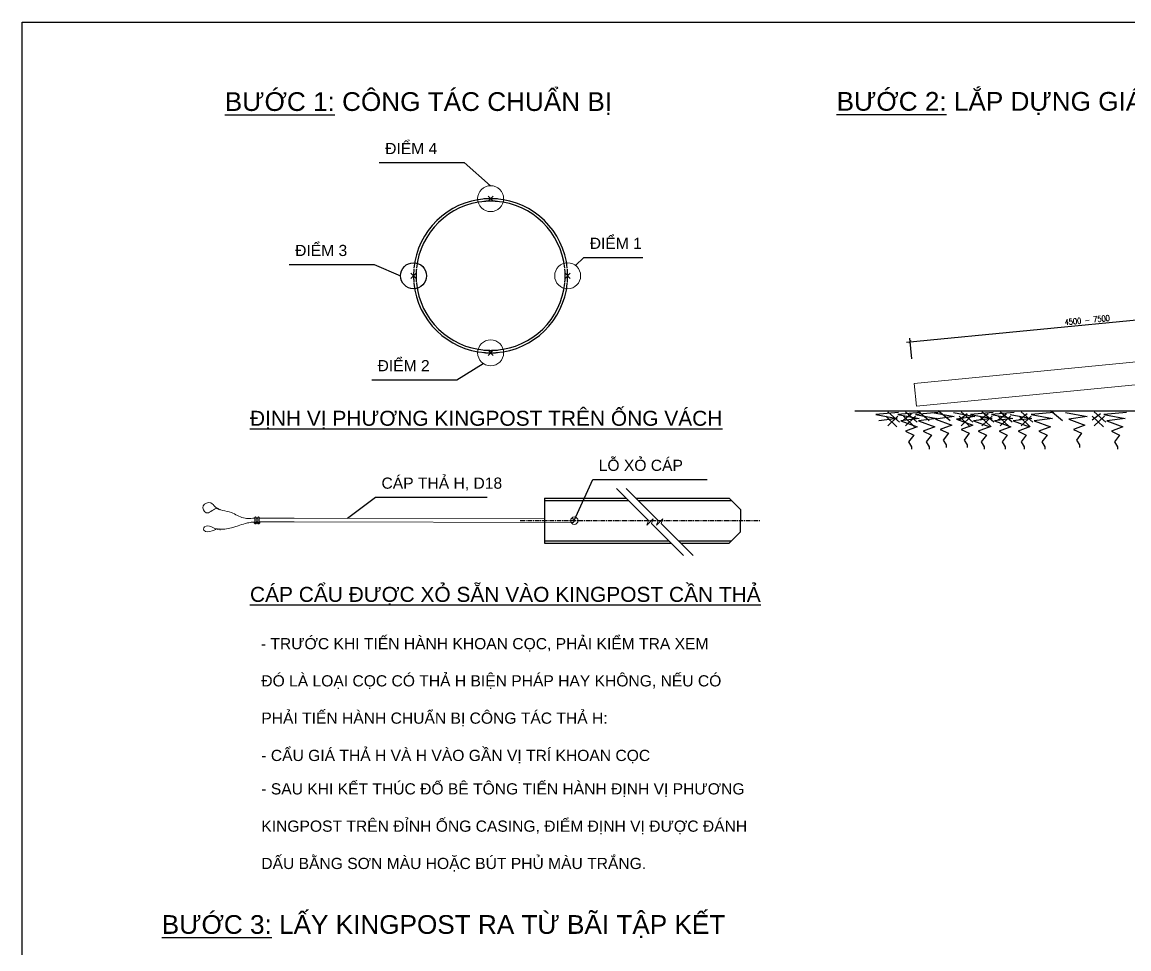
# Model space of a CAD drawing. Header units: millimetres. Extents: x -346728 to 1320345, y -537202 to -385966.
# Drawn here: x 1169353 to 1199744, y -430809 to -405371 of the extents above; entities that cross this region are included whole.
import ezdxf

# ---------------------------------------------------------------- set-up
doc = ezdxf.new("R2010")
doc.units = ezdxf.units.MM
doc.header["$LTSCALE"] = 100
doc.linetypes.add('CENTER', pattern=[2, 1.25, -0.25, 0.25, -0.25])
doc.linetypes.add('HIDDEN', pattern=[9.525, 6.35, -3.175])
for name, color, linetype in [('8', 8, 'CENTER'), ('A-TEXT', 7, 'Continuous'), ('COT-THEP', 1, 'Continuous'), ('hiden', 8, 'HIDDEN'), ('ONGVACH', 5, 'Continuous'), ('X1326_COL_B4$0$CS', 253, 'Continuous')]:
    doc.layers.add(name, color=color, linetype=linetype)
doc.layers.add('CHU', color=8, linetype='Continuous', lineweight=25)
doc.layers.add('cua', color=44, linetype='Continuous', lineweight=13)
doc.styles.add('romans.shx', font='romans.shx', dxfattribs={"width": 0.75, "bigfont": 'vns.shx'})
doc.styles.add('T1', font='VHARIAL.TTF')
doc.styles.add('VnArialH', font='VHARIAL.TTF')
doc.dimstyles.new('BPTC-120', dxfattribs={"dimscale": 80, "dimtxt": 2, "dimasz": 1, "dimexe": 1.2, "dimexo": 0, "dimgap": 0.5, "dimtad": 1, "dimdec": 0, "dimzin": 0, "dimdsep": 46, "dimtxsty": 'romans.shx', "dimblk": 'ARCHTICK', "dimcen": 0.09, "dimdle": 1.2, "dimclrd": 8, "dimclre": 8, "dimclrt": 3, "dimadec": 0, "dimazin": 0, "dimtfac": 1, "dimtdec": 0, "dimtix": 1, "dimtofl": 0, "dimtmove": 0, "dimatfit": 3, "dimfxl": 1, "dimtolj": 1, "dimtzin": 0, "dimarcsym": 0})

# ---------------------------------------------------------------- blocks, each defined once
blk = doc.blocks.new('jdhssdhhgsg')
at = {"layer": 'cua'}
for p, q in [((1275082, -387598), (1275223, -387457)), ((1275223, -387598), (1275082, -387457))]:
    blk.add_line(p, q, dxfattribs=at)
blk = doc.blocks.new('bakjbfahfak')
at = {"layer": 'hiden'}
for radius, start, end in [(2067, 85.0087, 95.0123), (2000, 84.8406, 95.1811), (2067, 174.9877, 184.9913), (2000, 174.8189, 185.1594), (2000, 354.8406, 5.1811), (2067, 355.0087, 5.0123), (2000, 264.8189, 275.1594), (2067, 264.9877, 274.9913)]:
    blk.add_arc((1286978, -390533), radius, start, end, dxfattribs=at)
at = {"layer": 'ONGVACH', "color": 7}
for radius, start, end in [(2067, 94.1611, 174.448), (2000, 94.3012, 174.2608), (2067, 185.552, 265.8389), (2000, 185.7392, 265.6988), (2000, 274.3012, 354.2608), (2067, 274.1611, 354.448)]:
    blk.add_arc((1286978, -390533), radius, start, end, dxfattribs=at)
blk = doc.blocks.new('gsngskngksngsk')
at = {"layer": 'ONGVACH', "color": 7}
for radius, start, end in [(2067, 5.552, 85.8389), (2000, 5.7392, 85.6988)]:
    blk.add_arc((1286978, -390533), radius, start, end, dxfattribs=at)
at = {"layer": 'cua'}
blk.add_blockref('bakjbfahfak', (0, 0), dxfattribs=at)
blk = doc.blocks.new('_ArchTick')
at = {"color": 0, "linetype": 'ByBlock', "const_width": 0.15}
blk.add_lwpolyline([(-0.5, -0.5), (0.5, 0.5)], dxfattribs=at)
blk = doc.blocks.new('*D698')
at = {"layer": 'DEFPOINTS', "color": 0, "linetype": 'ByBlock', "ltscale": 8, "transparency": 16777216}
for p in [(1203488, -413197), (1203534, -413671), (1193783, -414617)]:
    blk.add_point(p, dxfattribs=at)
at = {"layer": 'X1326_COL_B4$0$CS', "color": 8, "linetype": 'ByBlock', "lineweight": -2, "ltscale": 8, "transparency": 16777216}
for p, q in [((1193642, -414152), (1203583, -413187)), ((1203534, -413671), (1203478, -413101)), ((1193783, -414617), (1193728, -414047))]:
    blk.add_line(p, q, dxfattribs=at)
at = {"layer": 'X1326_COL_B4$0$CS', "color": 8, "linetype": 'ByBlock', "lineweight": -2, "ltscale": 8, "transparency": 16777216, "xscale": 80, "yscale": 80, "zscale": 80}
for p, rotation in [((1203488, -413197), 5.541756770077524), ((1193737, -414143), 185.5417567700775)]:
    blk.add_blockref('_ArchTick', p, dxfattribs=dict(at, rotation=rotation))
at = {"layer": 'X1326_COL_B4$0$CS', "color": 3, "linetype": 'ByBlock', "ltscale": 8, "transparency": 16777216, "insert": (1198601, -413550), "char_height": 160, "attachment_point": 5, "rotation": 5.5418, "style": 'romans.shx'}
blk.add_mtext('\\A1;4500 - 7500', dxfattribs=at)
blk = doc.blocks.new('LVL-KHUNGTEN')
blk.add_lwpolyline([(61073, 41093), (119124, 41093), (119124, 62), (61073, 62)], close=True)
at = {"layer": 'DEFPOINTS'}
for p, q in [((61073, 41093), (119124, 41093)), ((61073, 62), (61073, 41093))]:
    blk.add_line(p, q, dxfattribs=at)

msp = doc.modelspace()

# ---------------------------------------------------------------- linework, layer by layer
at = {"color": 8}
for p, q in [((1193417.4, -416083.6, 0), (1192793, -416142.5, 0)), ((1192793, -416142.5, 0), (1193382.1, -416248.5, 0)), ((1193382.1, -416248.5, 0), (1192875.5, -416319.1, 0)), ((1193404.3, -416183.3, 0), (1193123.3, -416450.1, 0)), ((1194023.9, -416083.6, 0), (1193399.5, -416142.5, 0)), ((1193399.5, -416142.5, 0), (1193988.6, -416248.5, 0)), ((1193988.6, -416248.5, 0), (1193482, -416319.1, 0)), ((1193482, -416319.1, 0), (1193929.7, -416483.9, 0)), ((1193777.1, -416127.1, 0), (1193552.3, -416295.6, 0)), ((1193889.5, -416183.3, 0), (1193608.5, -416450.1, 0)), ((1194509.2, -416083.6, 0), (1193884.7, -416142.5, 0)), ((1193884.7, -416142.5, 0), (1194473.8, -416248.5, 0)), ((1194473.8, -416248.5, 0), (1193967.2, -416319.1, 0)), ((1193967.2, -416319.1, 0), (1194414.9, -416483.9, 0)), ((1194353.7, -416090.5, 0), (1194942.8, -416196.5, 0)), ((1194942.8, -416196.5, 0), (1194436.2, -416267.1, 0)), ((1194436.2, -416267.1, 0), (1194883.9, -416432, 0)), ((1194925.3, -416090.5, 0), (1195514.3, -416196.5, 0)), ((1195514.3, -416196.5, 0), (1195007.8, -416267.1, 0)), ((1195007.8, -416267.1, 0), (1195455.4, -416432, 0)), ((1195305.7, -416127.1, 0), (1195080.9, -416295.6, 0)), ((1195418.1, -416183.3, 0), (1195137.1, -416450.1, 0)), ((1196021.8, -416083.6, 0), (1195397.3, -416142.5, 0)), ((1195397.3, -416142.5, 0), (1195986.4, -416248.5, 0)), ((1195986.4, -416248.5, 0), (1195479.8, -416319.1, 0)), ((1195479.8, -416319.1, 0), (1195927.5, -416483.9, 0)), ((1195877.3, -416127.1, 0), (1195652.4, -416295.6, 0)), ((1195989.7, -416183.3, 0), (1195708.6, -416450.1, 0)), ((1196593.3, -416083.6, 0), (1195968.9, -416142.5, 0)), ((1195968.9, -416142.5, 0), (1196557.9, -416248.5, 0)), ((1196557.9, -416248.5, 0), (1196051.4, -416319.1, 0)), ((1196051.4, -416319.1, 0), (1196499, -416483.9, 0)), ((1196381.5, -416127.1, 0), (1196156.7, -416295.6, 0)), ((1196493.9, -416183.3, 0), (1196212.9, -416450.1, 0)), ((1196489.1, -416142.5, 0), (1197078.2, -416248.5, 0)), ((1197078.2, -416248.5, 0), (1196571.6, -416319.1, 0)), ((1196571.6, -416319.1, 0), (1197019.3, -416483.9, 0)), ((1196953, -416127.1, 0), (1196728.2, -416295.6, 0)), ((1197065.4, -416183.3, 0), (1196784.4, -416450.1, 0)), ((1197685, -416083.6, 0), (1197060.6, -416142.5, 0)), ((1197060.6, -416142.5, 0), (1197649.7, -416248.5, 0)), ((1197649.7, -416248.5, 0), (1197143.1, -416319.1, 0)), ((1197143.1, -416319.1, 0), (1197590.8, -416483.9, 0)), ((1198008.9, -416090.5, 0), (1198598, -416196.5, 0)), ((1198598, -416196.5, 0), (1198091.4, -416267.1, 0)), ((1198091.4, -416267.1, 0), (1198539.1, -416432, 0)), ((1198960.9, -416127.1, 0), (1198736.1, -416295.6, 0)), ((1199073.3, -416183.3, 0), (1198792.3, -416450.1, 0)), ((1199677, -416083.6, 0), (1199052.6, -416142.5, 0)), ((1199052.6, -416142.5, 0), (1199641.6, -416248.5, 0)), ((1199641.6, -416248.5, 0), (1199135, -416319.1, 0)), ((1199135, -416319.1, 0), (1199582.7, -416483.9, 0)), ((1193929.7, -416483.9, 0), (1193611.6, -416601.7, 0)), ((1193611.6, -416601.7, 0), (1193835.4, -416707.6, 0)), ((1194414.9, -416483.9, 0), (1194096.8, -416601.7, 0)), ((1194096.8, -416601.7, 0), (1194320.7, -416707.6, 0)), ((1194883.9, -416432, 0), (1194565.8, -416549.7, 0)), ((1194565.8, -416549.7, 0), (1194789.7, -416655.7, 0)), ((1194789.7, -416655.7, 0), (1194648.3, -416844, 0)), ((1195455.4, -416432, 0), (1195137.3, -416549.7, 0)), ((1195137.3, -416549.7, 0), (1195361.2, -416655.7, 0)), ((1195361.2, -416655.7, 0), (1195219.8, -416844, 0)), ((1195927.5, -416483.9, 0), (1195609.4, -416601.7, 0)), ((1195609.4, -416601.7, 0), (1195833.3, -416707.6, 0)), ((1196499, -416483.9, 0), (1196180.9, -416601.7, 0)), ((1196180.9, -416601.7, 0), (1196404.8, -416707.6, 0)), ((1197019.3, -416483.9, 0), (1196701.2, -416601.7, 0)), ((1196701.2, -416601.7, 0), (1196925, -416707.6, 0)), ((1197590.8, -416483.9, 0), (1197272.7, -416601.7, 0)), ((1197272.7, -416601.7, 0), (1197496.5, -416707.6, 0)), ((1198539.1, -416432, 0), (1198221, -416549.7, 0)), ((1198221, -416549.7, 0), (1198444.9, -416655.7, 0)), ((1198444.9, -416655.7, 0), (1198303.5, -416844, 0)), ((1199582.7, -416483.9, 0), (1199264.6, -416601.7, 0)), ((1199264.6, -416601.7, 0), (1199488.5, -416707.6, 0)), ((1193835.4, -416707.6, 0), (1193694.1, -416896, 0)), ((1193694.1, -416896, 0), (1193776.5, -417025.5, 0)), ((1194320.7, -416707.6, 0), (1194179.3, -416896, 0)), ((1194179.3, -416896, 0), (1194261.7, -417025.5, 0)), ((1194648.3, -416844, 0), (1194730.7, -416973.5, 0)), ((1194730.7, -416973.5, 0), (1194730.7, -417044.2, 0)), ((1195219.8, -416844, 0), (1195302.3, -416973.5, 0)), ((1195302.3, -416973.5, 0), (1195302.3, -417044.2, 0)), ((1195833.3, -416707.6, 0), (1195691.9, -416896, 0)), ((1195691.9, -416896, 0), (1195774.3, -417025.5, 0)), ((1196404.8, -416707.6, 0), (1196263.4, -416896, 0)), ((1196263.4, -416896, 0), (1196345.9, -417025.5, 0)), ((1196925, -416707.6, 0), (1196783.6, -416896, 0)), ((1196783.6, -416896, 0), (1196866.1, -417025.5, 0)), ((1197496.5, -416707.6, 0), (1197355.2, -416896, 0)), ((1197355.2, -416896, 0), (1197437.6, -417025.5, 0)), ((1198303.5, -416844, 0), (1198385.9, -416973.5, 0)), ((1198385.9, -416973.5, 0), (1198385.9, -417044.2, 0)), ((1199488.5, -416707.6, 0), (1199347.1, -416896, 0)), ((1199347.1, -416896, 0), (1199429.6, -417025.5, 0)), ((1193776.5, -417025.5, 0), (1193776.5, -417096.1, 0)), ((1194261.7, -417025.5, 0), (1194261.7, -417096.1, 0)), ((1195774.3, -417025.5, 0), (1195774.3, -417096.1, 0)), ((1196345.9, -417025.5, 0), (1196345.9, -417096.1, 0)), ((1196866.1, -417025.5, 0), (1196866.1, -417096.1, 0)), ((1197437.6, -417025.5, 0), (1197437.6, -417096.1, 0)), ((1199429.6, -417025.5, 0), (1199429.6, -417096.1, 0))]:
    msp.add_line(p, q, dxfattribs=at)
at = {"color": 8, "elevation": 0}
for points in [[(1194263.1, -416317.1), (1193939.9, -416036.3)], [(1194834.6, -416317.1), (1194511.4, -416036.3)], [(1197918.3, -416317.1), (1197595.1, -416036.3)], [(1193376.2, -416478.2), (1193067.1, -416183.3)], [(1193446.5, -416351.8), (1193123.3, -416071)], [(1193861.4, -416478.2), (1193552.3, -416183.3)], [(1193931.7, -416351.8), (1193608.5, -416071)], [(1195390, -416478.2), (1195080.9, -416183.3)], [(1195460.3, -416351.8), (1195137.1, -416071)], [(1195961.6, -416478.2), (1195652.4, -416183.3)], [(1196031.8, -416351.8), (1195708.6, -416071)], [(1196465.8, -416478.2), (1196156.7, -416183.3)], [(1196536, -416351.8), (1196212.9, -416071)], [(1197037.3, -416478.2), (1196728.2, -416183.3)], [(1197107.6, -416351.8), (1196784.4, -416071)], [(1199045.2, -416478.2), (1198736.1, -416183.3)], [(1199115.5, -416351.8), (1198792.3, -416071)]]:
    msp.add_lwpolyline(points, dxfattribs=at)
at = {"layer": '8', "color": 8}
msp.add_line((1183032, -419055.3, 881.1), (1189617.4, -419055.3, 881.1), dxfattribs=at)
at = {"layer": 'A-TEXT', "color": 2}
for p, q in [((1179160.3, -409228.2, 881.1), (1181494.3, -409228.2, 881.1)), ((1176688.1, -412025.9, 881.1), (1179022, -412025.9, 881.1)), ((1179022, -412025.9, 881.1), (1179745.6, -412332.6, 881.1)), ((1178952, -415189.1, 881.1), (1181286, -415189.1, 881.1))]:
    msp.add_line(p, q, dxfattribs=at)
msp.add_circle((1180101.8, -412332.6, 881.1), 356.2, dxfattribs=at)
at = {"layer": 'COT-THEP', "color": 10}
for p, q in [((1192223.5, -416045, 0), (1206813.3, -416045, 0)), ((1183696.9, -418441.1, 881.1), (1185941.8, -418441.1, 881.1)), ((1183696.9, -418441.1, 881.1), (1183696.9, -419669.5, 881.1)), ((1186212.3, -418441.1, 881.1), (1188768.3, -418441.1, 881.1)), ((1189075.4, -418748.2, 881.1), (1188768.3, -418441.1, 881.1)), ((1183696.9, -418502.5, 881.1), (1186003.3, -418502.5, 881.1)), ((1186273.8, -418502.5, 881.1), (1188829.7, -418502.5, 881.1)), ((1189075.4, -418748.2, 881.1), (1189075.4, -419055.3, 881.1)), ((1189075.4, -419362.4, 881.1), (1189075.4, -419055.3, 881.1)), ((1189075.4, -419362.4, 881.1), (1188768.3, -419669.5, 881.1)), ((1183696.9, -419608.1, 881.1), (1187108.8, -419608.1, 881.1)), ((1183696.9, -419669.5, 881.1), (1187170.2, -419669.5, 881.1)), ((1187379.3, -419608.1, 881.1), (1188829.7, -419608.1, 881.1)), ((1187440.7, -419669.5, 881.1), (1188768.3, -419669.5, 881.1))]:
    msp.add_line(p, q, dxfattribs=at)
at = {"layer": 'cua'}
for p, q in [((1185673.5, -418172.8, 881.1), (1186550.5, -419049.8, 881.1)), ((1185944, -418172.8, 881.1), (1186821, -419049.8, 881.1)), ((1175728.8, -419102.6, 881.1), (1175797.3, -419102.6, 881.1)), ((1175728.8, -419102.6, 881.1), (1175728.8, -419123.6, 881.1)), ((1175745.9, -418970.4, 881.1), (1175745.9, -419102.6, 881.1)), ((1175780.2, -418970.4, 881.1), (1175780.2, -419102.6, 881.1)), ((1175826.8, -418987.6, 881.1), (1175780.2, -418987.6, 881.1)), ((1175826.8, -419089.9, 881.1), (1175780.2, -419089.9, 881.1)), ((1175797.3, -419102.6, 881.1), (1175797.3, -419123.6, 881.1)), ((1175809.7, -419102.6, 881.1), (1175878.2, -419102.6, 881.1)), ((1175809.7, -419102.6, 881.1), (1175809.7, -419123.6, 881.1)), ((1175826.8, -418970.4, 881.1), (1175826.8, -419102.6, 881.1)), ((1175861.1, -418970.4, 881.1), (1175861.1, -419102.6, 881.1)), ((1175913.6, -418987.6, 881.1), (1175861.1, -418987.6, 881.1)), ((1176823.5, -419089.9, 881.1), (1175861.1, -419089.9, 881.1)), ((1175878.2, -419102.6, 881.1), (1175878.2, -419123.6, 881.1)), ((1176823.5, -418987.6, 881.1), (1175913.6, -418987.6, 881.1)), ((1183696.9, -419004.1, 881.1), (1176823.5, -418987.6, 881.1)), ((1184464.7, -419106.5, 881.1), (1176823.5, -419089.9, 881.1)), ((1184464.7, -419004.1, 881.1), (1184427.2, -419004.1, 881.1)), ((1186503.3, -419179.7, 881.1), (1186680.4, -419002.6, 881.1)), ((1186503.3, -419179.7, 881.1), (1186550.5, -419049.8, 881.1)), ((1186680.4, -419002.6, 881.1), (1186633.3, -419132.6, 881.1)), ((1186773.8, -419179.7, 881.1), (1186950.9, -419002.6, 881.1)), ((1186773.8, -419179.7, 881.1), (1186821, -419049.8, 881.1)), ((1186950.9, -419002.6, 881.1), (1186903.8, -419132.6, 881.1)), ((1175728.8, -419123.6, 881.1), (1175797.3, -419123.6, 881.1)), ((1175745.9, -419123.6, 881.1), (1175745.9, -419145.3, 881.1)), ((1175780.2, -419145.3, 881.1), (1175745.9, -419145.3, 881.1)), ((1175780.2, -419123.6, 881.1), (1175780.2, -419145.3, 881.1)), ((1175809.7, -419123.6, 881.1), (1175878.2, -419123.6, 881.1)), ((1175826.8, -419123.6, 881.1), (1175826.8, -419145.3, 881.1)), ((1175861.1, -419145.3, 881.1), (1175826.8, -419145.3, 881.1)), ((1175861.1, -419123.6, 881.1), (1175861.1, -419145.3, 881.1)), ((1186633.3, -419132.6, 881.1), (1187510.3, -420009.6, 881.1)), ((1186903.8, -419132.6, 881.1), (1187780.8, -420009.6, 881.1))]:
    msp.add_line(p, q, dxfattribs=at)
at = {"layer": 'cua', "elevation": 0}
msp.add_lwpolyline([(1193848.3, -415287), (1193908.8, -415911.1), (1203018.5, -415027.2), (1203506, -415414.7), (1203558.8, -415959), (1203632, -415951.9), (1203537.4, -414976.9), (1203659.2, -414965), (1203598.7, -414341), (1203476.8, -414352.8), (1203382.2, -413377.8), (1203309.1, -413384.9), (1203361.9, -413929.2), (1202958, -414403.2)], close=True, dxfattribs=at)
at = {"layer": 'cua'}
for centre, radius in [((1182217.9, -410216.5, 881.1), 356.2), ((1184334, -412332.6, 881.1), 356.2), ((1182217.9, -414448.7, 881.1), 356.2), ((1184515.8, -419055.3, 881.1), 102.4)]:
    msp.add_circle(centre, radius, dxfattribs=at)
for centre, radius, start, end in [((1175763, -418970.4, 881.1), 17.1, 0, 180), ((1175843.9, -418970.4, 881.1), 17.1, 0, 180), ((1184464.7, -419055.3, 881.1), 51.2, 270, 90)]:
    msp.add_arc(centre, radius, start, end, dxfattribs=at)
for points in [[(1175745.9, -418987.6), (1175517.4, -418992.2), (1175429.4, -418980.3), (1175099.5, -418835.6), (1174652.2, -418673.2), (1174533.8, -418570.1), (1174323.7, -418650.3), (1174403.9, -418837.4), (1174669.1, -418722.4), (1174712.5, -418711.9), (1174719.4, -418711), (1174713.9, -418727.4), (1174730.3, -418719.7), (1174733.9, -418736.4), (1174753, -418729.6), (1174756.6, -418749.1), (1174805.1, -418747.3)], [(1175745.9, -419089.9), (1175610.8, -419106), (1175477.6, -419133.6), (1175283.4, -419196.7), (1174569.2, -419235.5), (1174501.6, -419203.2), (1174339.8, -419253.1), (1174345.7, -419317.8), (1174572.2, -419335.4), (1174691.3, -419280.5), (1174698.8, -419278.2), (1174702.2, -419284.3), (1174708.1, -419279.9), (1174716, -419290.1), (1174722.3, -419282.6), (1174735.1, -419295.8), (1174745.6, -419285.5), (1174790.4, -419312.4)]]:
    msp.add_spline(points, degree=3, dxfattribs=at)
at = {"layer": 'ONGVACH', "color": 7}
for p, q in [((1181494.3, -409228.2, 881.1), (1182217.9, -409860.3, 881.1)), ((1184546.8, -412046.9, 881.1), (1184778.9, -411830.4, 881.1)), ((1184778.9, -411830.4, 881.1), (1186400.7, -411830.4, 881.1)), ((1181286, -415189.1, 881.1), (1182009.6, -414737.6, 881.1)), ((1184515.8, -419055.3, 881.1), (1185024.4, -417924.3, 881.1)), ((1185024.4, -417924.3, 881.1), (1188164.4, -417924.3, 881.1)), ((1178289, -418987.6, 881.1), (1179059.3, -418413.4, 881.1)), ((1179059.3, -418413.4, 881.1), (1182123.9, -418413.4, 881.1))]:
    msp.add_line(p, q, dxfattribs=at)

# ---------------------------------------------------------------- block references
at = {"xscale": 1.216631744522601, "yscale": 1.216631744522601, "zscale": 1.216631744522601}
msp.add_blockref('LVL-KHUNGTEN', (1095049.3, -455366), dxfattribs=at)
at = {"layer": 'A-TEXT', "color": 2, "xscale": 1.023658927064389, "yscale": 1.023658927064389, "zscale": 1.023658927064389}
msp.add_blockref('jdhssdhhgsg', (-125219.2, -15636.7, 881.1), dxfattribs=at)
at = {"layer": 'cua', "xscale": 1.023658927064389, "yscale": 1.023658927064389, "zscale": 1.023658927064389}
for name, p in [('gsngskngksngsk', (-135208.6, -12560.3, 881.1)), ('jdhssdhhgsg', (-123103.1, -13520.6, 881.1)), ('jdhssdhhgsg', (-120987, -15636.7, 881.1)), ('jdhssdhhgsg', (-123103.1, -17752.9, 881.1))]:
    msp.add_blockref(name, p, dxfattribs=at)

# ---------------------------------------------------------------- texts
at = {"layer": 'A-TEXT', "color": 2, "style": 'VnArialH'}
for s, height, p in [('§iÓm 4', 307.1, (1179321.7, -408993.9, 881.1)), ('§iÓm 1', 307.1, (1184940.3, -411596.1, 881.1)), ('§iÓm 3', 307.1, (1176849.4, -411791.6, 881.1)), ('§iÓm 2', 307.1, (1179113.4, -414954.8, 881.1)), ('Lç xá c¸p', 307.1, (1185185.8, -417690.1, 881.1)), ('C¸p th¶ H, d18', 307.098, (1179220.7, -418179.1, 881.1)), ('- Tr\xadíc khi tiÕn hµnh khoan cäc, ph¶i kiÓm tra xem ', 307.098, (1175907, -422585.6, 881.1)), ('®ã lµ lo¹i cäc cã th¶ H biÖn ph¸p hay kh«ng, nÕu cã ', 307.098, (1175920.6, -423606.1, 881.1)), ('ph¶i tiÕn hµnh chuÈn bÞ c«ng t¸c th¶ H:', 307.098, (1175920.6, -424629.8, 881.1)), ('- CÈu gi¸ th¶ H vµ H vµo gÇn vÞ trÝ khoan cäc', 307.098, (1175920.6, -425653.4, 881.1)), ('- sau khi kÕt thóc ®æ bª t«ng tiÕn hµnh ®Þnh vÞ ph\xad¬ng', 307.098, (1175920.6, -426571.1, 881.1)), ('kingpost trªn ®Ønh èng casing, ®iÓm ®Þnh vÞ ®\xadîc ®¸nh', 307.098, (1175920.6, -427594.8, 881.1)), ('dÊu b»ng s¬n mµu hoÆc bót phñ mµu tr¾ng.', 307.098, (1175920.6, -428618.5, 881.1))]:
    msp.add_text(s, height=height, dxfattribs=at).set_placement(p)
at = {"layer": 'CHU', "style": 'T1'}
for s, height, p in [('%%Ub\xadíc 1:%%U c«ng t¸c chuÈn bÞ', 513.603, (1174917.3, -407808.7, 1762.3)), ('%%Ub\xadíc 2:%%U l¾p dùng gi¸ dÉn h\xadíng kingpost ', 513.603, (1191718.8, -407802.5, 881.1)), ('%%U®Þnh vÞ ph\xad¬ng kingpost trªn èng v¸ch', 410.882, (1175609.6, -416450.5, 881.1)), ('%%Uc¸p cÈu ®\xadîc xá s½n vµo kingpost cÇn th¶', 410.882, (1175609.6, -421284.4, 881.1)), ('%%Ub\xadíc 3:%%U lÊy kingpost ra tõ b·i tËp kÕt', 513.603, (1173186.2, -430397.2, 881.1))]:
    msp.add_text(s, height=height, dxfattribs=at).set_placement(p)

# ---------------------------------------------------------------- dimensions: what is measured, and where the dimension line sits
at = {"layer": 'X1326_COL_B4$0$CS', "linetype": 'ByBlock', "ltscale": 8}
dim = msp.add_aligned_dim(p1=(1193783.3, -414617.4, 0), p2=(1203533.7, -413671.3, 0), distance=477, text='4500 - 7500', dimstyle='BPTC-120', dxfattribs=at)
dim.commit()
dim.dimension.update_dxf_attribs({"geometry": '*D698', "text_midpoint": (1198600.9, -413550.1, 0)})

doc.saveas('drawing.dxf')
